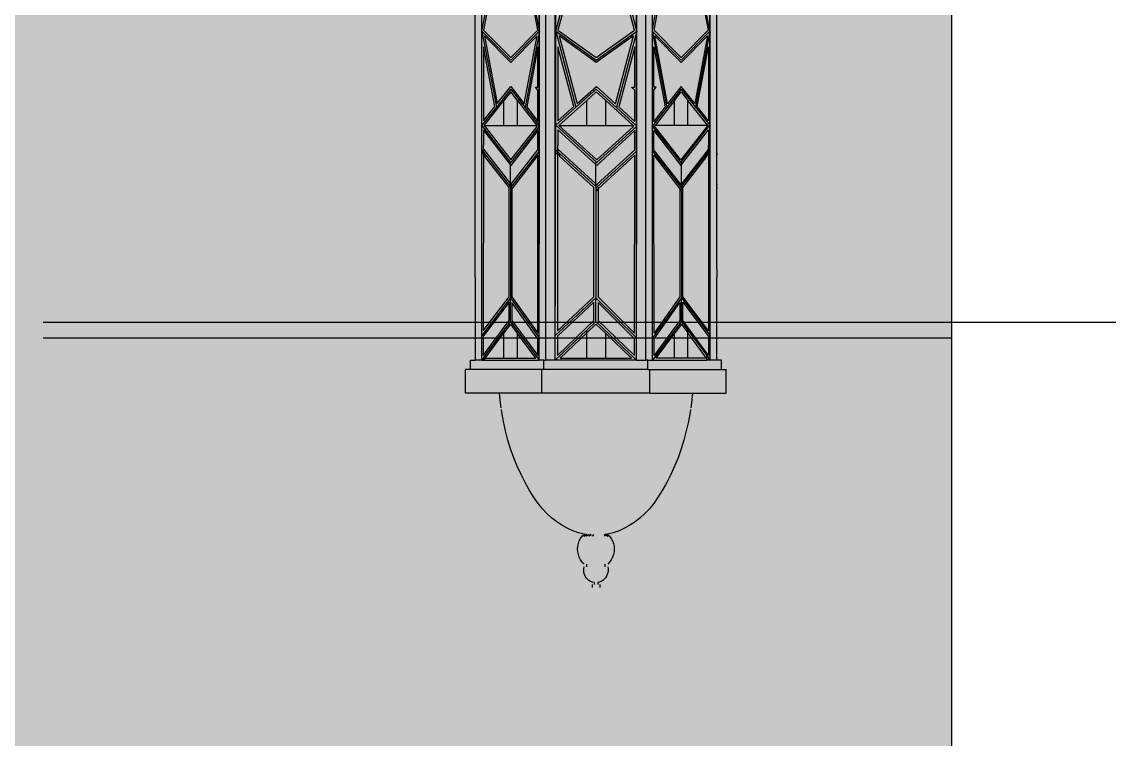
# Model space of a CAD drawing. Extents: x -59851 to 653804, y -249523 to 437614.
# Drawn here: x 322972 to 324349, y 365860 to 366768 of the extents above; entities that cross this region are included whole.
import ezdxf

# ---------------------------------------------------------------- set-up
doc = ezdxf.new("R2010")
doc.units = 0
doc.header["$LTSCALE"] = 1000
doc.header["$MEASUREMENT"] = 0
for name, color, linetype in [('_TCH_BOUNDARY', 7, 'Continuous'), ('A-材质分割线（横向）', 252, 'Continuous'), ('A-材质分割线（竖向）', 8, 'Continuous'), ('AE-WALL', 255, 'Continuous'), ('DOTE', 16, 'Continuous'), ('LABEL_PM', 7, 'Continuous'), ('P-固定家具（悬空）', 142, 'Continuous'), ('PUB_HATCH', 8, 'Continuous')]:
    doc.layers.add(name, color=color, linetype=linetype)

# ---------------------------------------------------------------- blocks, each defined once
blk = doc.blocks.new('jjjgapbhn')
blk.add_wipeout([(114248.5, 288135), (114148.5, 288135), (114148.5, 288385), (121148.5, 288385), (121148.5, 288135), (121048.5, 288135), (121048.5, 284285), (121068.5, 284285), (121068.5, 284135), (121118.5, 284135), (121118.5, 283685), (114178.5, 283685), (114178.5, 284135), (114228.5, 284135), (114228.5, 284285), (114248.5, 284285)]).dxf.layer = 'LABEL_PM'
at = {"layer": '_TCH_BOUNDARY'}
blk.add_lwpolyline([(114248.5, 288135), (114148.5, 288135), (114148.5, 288385), (121148.5, 288385), (121148.5, 288135), (121048.5, 288135), (121048.5, 284285), (121068.5, 284285), (121068.5, 284135), (121118.5, 284135), (121118.5, 283685), (114178.5, 283685), (114178.5, 284135), (114228.5, 284135), (114228.5, 284285), (114248.5, 284285)], close=True, dxfattribs=at)
blk = doc.blocks.new('mentoupb')
blk.add_wipeout([(93177.7, 274685.5), (93077.7, 274685.5), (93077.7, 274935.5), (100077.7, 274935.5), (100077.7, 274685.5), (99977.7, 274685.5), (99977.7, 270835.5), (99997.7, 270835.5), (99997.7, 270685.5), (100047.7, 270685.5), (100047.7, 270235.5), (93107.7, 270235.5), (93107.7, 270685.5), (93157.7, 270685.5), (93157.7, 270835.5), (93177.7, 270835.5)]).dxf.layer = 'A-材质分割线（横向）'
at = {"layer": '_TCH_BOUNDARY'}
blk.add_lwpolyline([(93177.7, 274685.5), (93077.7, 274685.5), (93077.7, 274935.5), (100077.7, 274935.5), (100077.7, 274685.5), (99977.7, 274685.5), (99977.7, 270835.5), (99997.7, 270835.5), (99997.7, 270685.5), (100047.7, 270685.5), (100047.7, 270235.5), (93107.7, 270235.5), (93107.7, 270685.5), (93157.7, 270685.5), (93157.7, 270835.5), (93177.7, 270835.5)], close=True, dxfattribs=at)
blk = doc.blocks.new('yjrtrth')
at = {"layer": 'P-固定家具（悬空）'}
for p, q in [((854672.6, -117786.1), (854672.6, -116650.1)), ((854799.3, -117786.1), (854799.3, -116650.1)), ((854582.9, -117670.9), (854582.9, -117145.9)), ((854684.5, -117670.9), (854684.5, -117145.9)), ((854889, -117670.9), (854889, -117145.9)), ((854591.3, -117367.8), (854591.3, -117250.3)), ((854664.1, -117367.8), (854664.1, -117250.3)), ((854664.5, -117369.6), (854664.5, -117249.8)), ((854787.4, -117367.8), (854787.4, -117250.3)), ((854787.9, -117369.6), (854787.9, -117249.8)), ((854807.4, -117369.6), (854807.4, -117249.8)), ((854807.8, -117367.8), (854807.8, -117250.3)), ((854880.6, -117367.8), (854880.6, -117250.3)), ((854591.7, -117369.6), (854610.1, -117272.5)), ((854611.1, -117277.3), (854593.8, -117368.6)), ((854662.4, -117368.6), (854645.4, -117277.7)), ((854664.1, -117367.8), (854646.5, -117273)), ((854685, -117369.6), (854710.9, -117272.5)), ((854712.4, -117277.3), (854687.9, -117368.6)), ((854785, -117368.6), (854761, -117277.7)), ((854787.4, -117367.8), (854762.4, -117273)), ((854807.8, -117367.8), (854825.4, -117273)), ((854809.5, -117368.6), (854826.5, -117277.7)), ((854860.8, -117277.3), (854878.1, -117368.6)), ((854880.2, -117369.6), (854861.8, -117272.5)), ((854591.7, -117365.9), (854591.7, -117296.1)), ((854685, -117369.6), (854685, -117296.1)), ((854880.2, -117365.9), (854880.2, -117296.1)), ((854591.3, -117367.8), (854591.7, -117365.9)), ((854591.3, -117370), (854591.3, -117367.8)), ((854591.7, -117370.3), (854591.3, -117370)), ((854591.3, -117371.4), (854591.3, -117370)), ((854591.3, -117371.4), (854591.7, -117373.3)), ((854591.3, -117489.4), (854591.3, -117371.4)), ((854591.7, -117369.6), (854591.7, -117365.9)), ((854591.7, -117369.6), (854609.9, -117466)), ((854591.7, -117369.6), (854628.1, -117406.4)), ((854591.7, -117370.3), (854591.7, -117369.6)), ((854591.7, -117373.3), (854591.7, -117370.3)), ((854591.7, -117488.9), (854591.7, -117373.3)), ((854593.8, -117368.6), (854628.1, -117403.2)), ((854628.1, -117403.2), (854662.4, -117368.6)), ((854628.1, -117406.4), (854664.1, -117370)), ((854664.1, -117371.4), (854646.3, -117466.5)), ((854664.5, -117369.6), (854664.1, -117367.8)), ((854664.1, -117370), (854664.1, -117367.8)), ((854664.5, -117369.6), (854664.1, -117371.4)), ((854664.1, -117370), (854664.5, -117369.6)), ((854664.1, -117371.4), (854664.1, -117370)), ((854664.1, -117443.1), (854664.1, -117371.4)), ((854664.5, -117443.1), (854664.5, -117369.6)), ((854685, -117369.6), (854710.7, -117466)), ((854685, -117369.6), (854736.4, -117406.4)), ((854685, -117488.9), (854685, -117369.6)), ((854687.9, -117368.6), (854736.4, -117403.2)), ((854736.4, -117403.2), (854785, -117368.6)), ((854736.4, -117406.4), (854787.4, -117370)), ((854787.4, -117371.4), (854762.2, -117466.5)), ((854787.9, -117369.6), (854787.4, -117367.8)), ((854787.4, -117370), (854787.4, -117367.8)), ((854787.9, -117369.6), (854787.4, -117371.4)), ((854787.4, -117370), (854787.9, -117369.6)), ((854787.4, -117371.4), (854787.4, -117370)), ((854787.4, -117443.1), (854787.4, -117371.4)), ((854787.9, -117443.1), (854787.9, -117369.6)), ((854807.4, -117369.6), (854807.8, -117367.8)), ((854807.4, -117443.1), (854807.4, -117369.6)), ((854807.4, -117369.6), (854807.8, -117371.4)), ((854807.8, -117370), (854807.4, -117369.6)), ((854807.8, -117370), (854807.8, -117367.8)), ((854843.8, -117406.4), (854807.8, -117370)), ((854807.8, -117371.4), (854807.8, -117370)), ((854807.8, -117371.4), (854825.6, -117466.5)), ((854807.8, -117443.1), (854807.8, -117371.4)), ((854843.8, -117403.2), (854809.5, -117368.6)), ((854878.1, -117368.6), (854843.8, -117403.2)), ((854880.2, -117369.6), (854843.8, -117406.4)), ((854880.2, -117369.6), (854862, -117466)), ((854880.6, -117367.8), (854880.2, -117365.9)), ((854880.2, -117369.6), (854880.2, -117365.9)), ((854880.2, -117370.3), (854880.2, -117369.6)), ((854880.2, -117370.3), (854880.6, -117370)), ((854880.2, -117373.3), (854880.2, -117370.3)), ((854880.6, -117371.4), (854880.2, -117373.3)), ((854880.2, -117488.9), (854880.2, -117373.3)), ((854880.6, -117370), (854880.6, -117367.8)), ((854880.6, -117371.4), (854880.6, -117370)), ((854880.6, -117489.4), (854880.6, -117371.4)), ((854628.1, -117409.5), (854594.8, -117375.8)), ((854594.8, -117375.8), (854610.9, -117461.3)), ((854661.4, -117375.8), (854628.1, -117409.5)), ((854645.3, -117461.7), (854661.4, -117375.8)), ((854736.4, -117409.5), (854689.3, -117375.8)), ((854689.3, -117375.8), (854712.1, -117461.3)), ((854783.6, -117375.8), (854736.4, -117409.5)), ((854760.8, -117461.7), (854783.6, -117375.8)), ((854826.6, -117461.7), (854810.5, -117375.8)), ((854810.5, -117375.8), (854843.8, -117409.5)), ((854843.8, -117409.5), (854877.1, -117375.8)), ((854877.1, -117375.8), (854861, -117461.3)), ((854593.5, -117389.4), (854593.5, -117483.2)), ((854607.8, -117465.2), (854593.5, -117389.4)), ((854662.6, -117389.5), (854648.3, -117465.7)), ((854662.6, -117440.6), (854662.6, -117389.5)), ((854687.6, -117389.4), (854687.6, -117483.2)), ((854707.8, -117465.2), (854687.6, -117389.4)), ((854785.3, -117389.5), (854765.1, -117465.7)), ((854785.3, -117440.6), (854785.3, -117389.5)), ((854809.3, -117440.6), (854809.3, -117389.5)), ((854809.3, -117389.5), (854823.6, -117465.7)), ((854864.1, -117465.2), (854878.4, -117389.4)), ((854878.4, -117389.4), (854878.4, -117483.2)), ((854582.9, -117443.6), (854582.9, -117443.1)), ((854628.1, -117443.1), (854609.9, -117466)), ((854610.9, -117461.3), (854628.1, -117439.7)), ((854628.1, -117439.7), (854645.3, -117461.7)), ((854628.1, -117443.1), (854646.3, -117466.5)), ((854662.6, -117444.6), (854659.5, -117440.6)), ((854659.5, -117440.6), (854662.6, -117440.6)), ((854664.1, -117443.1), (854664.5, -117443.1)), ((854664.1, -117443.1), (854664.5, -117443.6)), ((854664.1, -117489.4), (854664.1, -117443.1)), ((854664.5, -117443.6), (854664.5, -117443.1)), ((854664.5, -117443.6), (854664.5, -117443.1)), ((854664.5, -117489.8), (854664.5, -117443.6)), ((854736.4, -117443.1), (854710.7, -117466)), ((854712.1, -117461.3), (854736.5, -117439.7)), ((854736.4, -117443.1), (854762.2, -117466.5)), ((854736.5, -117439.7), (854760.8, -117461.7)), ((854785.3, -117444.6), (854780.9, -117440.6)), ((854780.9, -117440.6), (854785.3, -117440.6)), ((854787.4, -117443.1), (854787.9, -117443.1)), ((854787.4, -117443.1), (854787.9, -117443.6)), ((854787.4, -117489.4), (854787.4, -117443.1)), ((854787.9, -117443.6), (854787.9, -117443.1)), ((854787.9, -117489.8), (854787.9, -117443.6)), ((854807.8, -117443.1), (854807.4, -117443.1)), ((854807.8, -117443.1), (854807.4, -117443.6)), ((854807.4, -117443.6), (854807.4, -117443.1)), ((854807.4, -117489.8), (854807.4, -117443.6)), ((854807.8, -117489.4), (854807.8, -117443.1)), ((854809.3, -117444.6), (854812.4, -117440.6)), ((854812.4, -117440.6), (854809.3, -117440.6)), ((854843.8, -117443.1), (854825.6, -117466.5)), ((854843.8, -117439.7), (854826.6, -117461.7)), ((854861, -117461.3), (854843.8, -117439.7)), ((854843.8, -117443.1), (854862, -117466)), ((854594.4, -117489), (854619.5, -117457.4)), ((854628.1, -117446.5), (854619.5, -117457.4)), ((854619.5, -117489), (854619.5, -117457.4)), ((854636.5, -117457.4), (854628.1, -117446.5)), ((854636.5, -117489), (854636.5, -117457.4)), ((854636.5, -117457.4), (854661.1, -117489)), ((854662.6, -117484), (854662.6, -117444.6)), ((854688.8, -117489), (854724.3, -117457.4)), ((854736.4, -117446.5), (854724.3, -117457.4)), ((854724.3, -117489), (854724.3, -117457.4)), ((854748.4, -117457.4), (854736.4, -117446.5)), ((854748.4, -117457.4), (854783.2, -117489)), ((854748.4, -117489), (854748.4, -117457.4)), ((854785.3, -117484), (854785.3, -117444.6)), ((854809.3, -117484), (854809.3, -117444.6)), ((854835.4, -117457.4), (854810.8, -117489)), ((854835.4, -117457.4), (854843.8, -117446.5)), ((854835.4, -117489), (854835.4, -117457.4)), ((854843.8, -117446.5), (854852.4, -117457.4)), ((854852.4, -117489), (854852.4, -117457.4)), ((854877.5, -117489), (854852.4, -117457.4)), ((854609.9, -117466), (854591.7, -117488.9)), ((854593.5, -117483.2), (854607.8, -117465.2)), ((854646.3, -117466.5), (854664.1, -117489.4)), ((854648.3, -117465.7), (854662.6, -117484)), ((854710.7, -117466), (854685, -117488.9)), ((854687.6, -117483.2), (854707.8, -117465.2)), ((854762.2, -117466.5), (854787.4, -117489.4)), ((854765.1, -117465.7), (854785.3, -117484)), ((854825.6, -117466.5), (854807.8, -117489.4)), ((854823.6, -117465.7), (854809.3, -117484)), ((854862, -117466), (854880.2, -117488.9)), ((854878.4, -117483.2), (854864.1, -117465.2)), ((854591.7, -117488.9), (854591.3, -117489.4)), ((854591.3, -117490.3), (854591.3, -117489.4)), ((854591.3, -117490.3), (854591.7, -117490.7)), ((854591.3, -117521.6), (854591.3, -117490.3)), ((854628.4, -117536.1), (854591.7, -117488.9)), ((854591.7, -117490.7), (854591.7, -117488.9)), ((854591.7, -117520.2), (854591.7, -117490.7)), ((854593.5, -117494.8), (854593.5, -117514)), ((854627.7, -117538.7), (854593.5, -117494.8)), ((854594.4, -117489), (854619.5, -117489)), ((854594.4, -117489), (854628.4, -117532.7)), ((854619.5, -117489), (854636.5, -117489)), ((854628.4, -117532.7), (854661.8, -117489.8)), ((854664.1, -117490.3), (854628.4, -117536.1)), ((854662.6, -117495.6), (854628.4, -117539.6)), ((854636.5, -117489), (854661.1, -117489)), ((854661.8, -117489.8), (854661.1, -117489)), ((854661.1, -117489), (854661.8, -117489)), ((854661.1, -117489), (854661.8, -117489)), ((854662.6, -117520), (854662.6, -117495.6)), ((854664.1, -117489.4), (854664.5, -117489.8)), ((854664.1, -117490.3), (854664.1, -117489.4)), ((854664.5, -117489.8), (854664.1, -117490.3)), ((854664.1, -117521.6), (854664.1, -117490.3)), ((854664.5, -117521.1), (854664.5, -117489.8)), ((854736.9, -117536.1), (854685, -117488.9)), ((854685, -117520.2), (854685, -117488.9)), ((854687.6, -117494.8), (854687.6, -117514)), ((854736, -117538.7), (854687.6, -117494.8)), ((854688.8, -117489), (854736.9, -117532.7)), ((854688.8, -117489), (854724.3, -117489)), ((854724.3, -117489), (854748.4, -117489)), ((854736.9, -117532.7), (854784.1, -117489.8)), ((854787.4, -117490.3), (854736.9, -117536.1)), ((854785.3, -117495.6), (854736.9, -117539.6)), ((854748.4, -117489), (854783.2, -117489)), ((854784.1, -117489.8), (854783.2, -117489)), ((854783.2, -117489), (854784.1, -117489)), ((854785.3, -117520), (854785.3, -117495.6)), ((854787.4, -117489.4), (854787.9, -117489.8)), ((854787.4, -117490.3), (854787.4, -117489.4)), ((854787.9, -117489.8), (854787.4, -117490.3)), ((854787.4, -117521.6), (854787.4, -117490.3)), ((854787.9, -117521.1), (854787.9, -117489.8)), ((854807.8, -117489.4), (854807.4, -117489.8)), ((854807.4, -117521.1), (854807.4, -117489.8)), ((854807.4, -117489.8), (854807.8, -117490.3)), ((854807.8, -117490.3), (854807.8, -117489.4)), ((854807.8, -117490.3), (854843.5, -117536.1)), ((854807.8, -117521.6), (854807.8, -117490.3)), ((854809.3, -117520), (854809.3, -117495.6)), ((854809.3, -117495.6), (854843.5, -117539.6)), ((854810.1, -117489.8), (854810.8, -117489)), ((854810.8, -117489), (854810.1, -117489)), ((854843.5, -117532.7), (854810.1, -117489.8)), ((854835.4, -117489), (854810.8, -117489)), ((854852.4, -117489), (854835.4, -117489)), ((854843.5, -117536.1), (854880.2, -117488.9)), ((854877.5, -117489), (854843.5, -117532.7)), ((854844.2, -117538.7), (854878.4, -117494.8)), ((854877.5, -117489), (854852.4, -117489)), ((854878.4, -117494.8), (854878.4, -117514)), ((854880.2, -117488.9), (854880.6, -117489.4)), ((854880.2, -117490.7), (854880.2, -117488.9)), ((854880.6, -117490.3), (854880.2, -117490.7)), ((854880.2, -117520.2), (854880.2, -117490.7)), ((854880.6, -117490.3), (854880.6, -117489.4)), ((854880.6, -117521.6), (854880.6, -117490.3)), ((854582.9, -117521.1), (854582.9, -117520.2)), ((854582.9, -117526), (854582.9, -117523.7)), ((854591.3, -117521.6), (854591.7, -117522)), ((854591.3, -117758.1), (854591.3, -117521.6)), ((854591.4, -117754.9), (854591.7, -117523.7)), ((854591.6, -117523.6), (854591.7, -117523.6)), ((854591.7, -117523.7), (854591.6, -117523.6)), ((854592.4, -117521.1), (854591.7, -117520.2)), ((854591.7, -117521.1), (854591.7, -117520.2)), ((854591.7, -117521.1), (854591.7, -117520.2)), ((854591.7, -117521.1), (854592.4, -117521.1)), ((854591.7, -117522), (854591.7, -117521.1)), ((854591.7, -117523.6), (854591.7, -117522)), ((854591.7, -117522), (854592.9, -117523.6)), ((854591.7, -117523.7), (854591.7, -117523.6)), ((854591.7, -117523.6), (854592.9, -117523.6)), ((854593.5, -117526), (854591.7, -117523.7)), ((854593.5, -117526), (854591.7, -117523.7)), ((854593.4, -117522.5), (854592.4, -117521.1)), ((854592.9, -117523.6), (854593.4, -117523.6)), ((854593.5, -117526.1), (854593.2, -117749)), ((854593.4, -117523.6), (854593.4, -117522.5)), ((854593.5, -117522.6), (854593.4, -117522.5)), ((854593.4, -117523.6), (854593.5, -117523.6)), ((854593.5, -117519.1), (854593.5, -117514)), ((854593.5, -117522.6), (854593.5, -117519.1)), ((854593.5, -117519.1), (854627.7, -117563.1)), ((854627.7, -117566.5), (854593.5, -117522.6)), ((854593.5, -117523.6), (854593.5, -117522.6)), ((854593.5, -117523.7), (854593.5, -117526)), ((854593.5, -117523.7), (854593.5, -117526)), ((854593.5, -117526), (854593.5, -117526.1)), ((854593.5, -117526), (854593.5, -117526.1)), ((854595.4, -117526.1), (854593.5, -117526.1)), ((854595.4, -117528.4), (854595.4, -117526.1)), ((854628.4, -117563.9), (854662.6, -117520)), ((854664.1, -117521.6), (854628.4, -117567.4)), ((854662.6, -117526.9), (854629.6, -117569.3)), ((854662.3, -117752), (854662.6, -117526.9)), ((854664.5, -117521.1), (854664.1, -117521.6)), ((854664.1, -117758.1), (854664.1, -117521.6)), ((854664.2, -117758.2), (854664.5, -117521.1)), ((854684.7, -117670.9), (854684.9, -117523.7)), ((854684.9, -117523.6), (854685, -117521.1)), ((854684.9, -117523.6), (854684.9, -117523.6)), ((854684.9, -117523.7), (854684.9, -117523.6)), ((854684.9, -117523.6), (854687.6, -117523.6)), ((854684.9, -117523.7), (854684.9, -117523.6)), ((854687.5, -117526), (854684.9, -117523.7)), ((854685.9, -117521.1), (854685, -117520.2)), ((854685, -117521.1), (854685, -117520.2)), ((854685, -117521.1), (854685, -117520.2)), ((854685, -117521.1), (854685.9, -117521.1)), ((854687.6, -117522.6), (854685.9, -117521.1)), ((854687.5, -117526.1), (854687.1, -117749)), ((854687.6, -117523.7), (854687.5, -117526)), ((854687.5, -117526), (854687.5, -117526.1)), ((854690.2, -117526.1), (854687.5, -117526.1)), ((854687.6, -117519.1), (854687.6, -117514)), ((854687.6, -117519.1), (854736, -117563.1)), ((854687.6, -117522.6), (854687.6, -117519.1)), ((854687.6, -117523.6), (854687.6, -117522.6)), ((854736, -117566.5), (854687.6, -117522.6)), ((854690.2, -117528.4), (854690.2, -117526.1)), ((854736.9, -117563.9), (854785.3, -117520)), ((854787.4, -117521.6), (854736.9, -117567.4)), ((854785.3, -117526.9), (854738.6, -117569.3)), ((854784.9, -117752), (854785.3, -117526.9)), ((854787.9, -117521.1), (854787.4, -117521.6)), ((854787.4, -117758.1), (854787.4, -117521.6)), ((854787.5, -117758.2), (854787.9, -117521.1)), ((854807.7, -117758.2), (854807.4, -117521.1)), ((854807.4, -117521.1), (854807.8, -117521.6)), ((854807.8, -117521.6), (854843.5, -117567.4)), ((854807.8, -117758.1), (854807.8, -117521.6)), ((854843.5, -117563.9), (854809.3, -117520)), ((854809.6, -117752), (854809.3, -117526.9)), ((854809.3, -117526.9), (854842.3, -117569.3)), ((854878.4, -117519.1), (854844.2, -117563.1)), ((854844.2, -117566.5), (854878.4, -117522.6)), ((854876.5, -117528.4), (854876.5, -117526.1)), ((854876.5, -117526.1), (854878.4, -117526.1)), ((854878.4, -117519.1), (854878.4, -117514)), ((854878.4, -117522.6), (854878.4, -117519.1)), ((854878.4, -117522.6), (854878.5, -117522.5)), ((854878.4, -117523.6), (854878.4, -117522.6)), ((854878.5, -117523.6), (854878.4, -117523.6)), ((854878.4, -117526), (854880.2, -117523.7)), ((854878.4, -117523.7), (854878.4, -117526)), ((854878.4, -117526), (854878.4, -117526.1)), ((854878.4, -117526.1), (854878.7, -117749)), ((854878.5, -117522.5), (854879.5, -117521.1)), ((854878.5, -117523.6), (854878.5, -117522.5)), ((854879, -117523.6), (854878.5, -117523.6)), ((854880.2, -117522), (854879, -117523.6)), ((854880.2, -117523.6), (854879, -117523.6)), ((854879.5, -117521.1), (854880.2, -117520.2)), ((854880.2, -117521.1), (854879.5, -117521.1)), ((854880.2, -117521.1), (854880.2, -117520.2)), ((854880.2, -117522), (854880.2, -117521.1)), ((854880.6, -117521.6), (854880.2, -117522)), ((854880.2, -117523.6), (854880.2, -117522)), ((854880.3, -117523.6), (854880.2, -117523.6)), ((854880.2, -117523.7), (854880.2, -117523.6)), ((854880.2, -117523.7), (854880.3, -117523.6)), ((854880.5, -117754.9), (854880.2, -117523.7)), ((854880.6, -117758.1), (854880.6, -117521.6)), ((854889, -117523.7), (854889, -117526)), ((854889, -117523.7), (854889, -117526)), ((854889, -117526), (854889, -117526.1)), ((854889, -117526), (854889, -117526.1)), ((854582.9, -117538.7), (854582.9, -117536.1)), ((854625.9, -117567.6), (854595.4, -117528.4)), ((854627.7, -117538.7), (854627.7, -117536.1)), ((854627.7, -117538.7), (854627.7, -117536.1)), ((854627.7, -117563.1), (854627.7, -117538.7)), ((854628.4, -117539.6), (854627.7, -117538.7)), ((854733.3, -117567.6), (854690.2, -117528.4)), ((854736, -117538.7), (854736, -117536.1)), ((854736, -117563.1), (854736, -117538.7)), ((854736.9, -117539.6), (854736, -117538.7)), ((854843.5, -117539.6), (854844.2, -117538.7)), ((854844.2, -117538.7), (854844.2, -117536.1)), ((854844.2, -117563.1), (854844.2, -117538.7)), ((854846, -117567.6), (854876.5, -117528.4)), ((854582.9, -117567.6), (854582.9, -117567.4)), ((854625.9, -117567.6), (854625.9, -117567.4)), ((854625.9, -117567.6), (854625.9, -117567.4)), ((854625.9, -117706.1), (854625.9, -117567.6)), ((854627.7, -117566.5), (854627.7, -117563.1)), ((854627.7, -117563.1), (854628.4, -117563.9)), ((854628.4, -117567.4), (854627.7, -117566.5)), ((854627.7, -117566.5), (854627.7, -117707.1)), ((854628.4, -117563.9), (854629, -117564.7)), ((854628.4, -117563.9), (854629, -117564.7)), ((854629.6, -117567.4), (854629.6, -117569.3)), ((854629.6, -117567.4), (854629.6, -117569.3)), ((854733.3, -117567.6), (854733.3, -117567.4)), ((854733.3, -117706.1), (854733.3, -117567.6)), ((854736, -117566.5), (854736, -117563.1)), ((854736, -117563.1), (854736.9, -117563.9)), ((854736.9, -117567.4), (854736, -117566.5)), ((854736, -117566.5), (854736, -117707.1)), ((854736.9, -117563.9), (854737.7, -117564.7)), ((854738.6, -117567.4), (854738.6, -117569.3)), ((854842.3, -117567.4), (854842.3, -117569.3)), ((854843.5, -117563.9), (854842.9, -117564.7)), ((854844.2, -117563.1), (854843.5, -117563.9)), ((854843.5, -117567.4), (854844.2, -117566.5)), ((854844.2, -117566.5), (854844.2, -117563.1)), ((854844.2, -117566.5), (854844.2, -117707.1)), ((854846, -117567.6), (854846, -117567.4)), ((854846, -117706.1), (854846, -117567.6)), ((854889, -117563.9), (854889, -117564.7)), ((854889, -117563.9), (854889, -117564.7)), ((854889, -117567.4), (854889, -117569.3)), ((854889, -117567.4), (854889, -117569.3)), ((854629.6, -117569.3), (854628.4, -117570.8)), ((854628.4, -117570.8), (854629.6, -117572.3)), ((854629.6, -117569.3), (854629.6, -117572.3)), ((854629.6, -117572.3), (854629.6, -117706.1)), ((854738.6, -117569.3), (854736.9, -117570.8)), ((854736.9, -117570.8), (854738.6, -117572.3)), ((854738.6, -117569.3), (854738.6, -117572.3)), ((854738.6, -117572.3), (854738.6, -117706.1)), ((854842.3, -117569.3), (854842.3, -117572.3)), ((854842.3, -117569.3), (854843.5, -117570.8)), ((854843.5, -117570.8), (854842.3, -117572.3)), ((854842.3, -117572.3), (854842.3, -117706.1)), ((854582.9, -117680.9), (854582.9, -117670.9)), ((854684.7, -117670.9), (854684.5, -117670.9)), ((854684.5, -117680.9), (854684.5, -117670.9)), ((854684.7, -117680.9), (854684.7, -117670.9)), ((854889, -117670.9), (854889, -117680.9)), ((854582.9, -117680.9), (854582.9, -117786.1)), ((854684.5, -117754.9), (854684.7, -117680.9)), ((854684.7, -117680.9), (854684.5, -117680.9)), ((854684.5, -117786.1), (854684.5, -117680.9)), ((854889, -117786.1), (854889, -117680.9)), ((854627.7, -117707.1), (854591.4, -117754.9)), ((854593.2, -117749), (854625.9, -117706.1)), ((854625.9, -117713), (854593.2, -117755.9)), ((854625.9, -117736.1), (854625.9, -117713)), ((854627.7, -117737.1), (854627.7, -117707.1)), ((854627.7, -117707.1), (854664.1, -117758.1)), ((854629.6, -117706.1), (854662.3, -117752)), ((854662.3, -117759.2), (854629.6, -117713.3)), ((854629.6, -117713.3), (854629.6, -117736.1)), ((854736, -117707.1), (854684.5, -117754.9)), ((854687.1, -117749), (854733.3, -117706.1)), ((854733.3, -117713), (854687.1, -117755.9)), ((854733.3, -117736.1), (854733.3, -117713)), ((854736, -117737.1), (854736, -117707.1)), ((854736, -117707.1), (854787.4, -117758.1)), ((854738.6, -117706.1), (854784.9, -117752)), ((854784.9, -117759.2), (854738.6, -117713.3)), ((854738.6, -117713.3), (854738.6, -117736.1)), ((854844.2, -117707.1), (854807.8, -117758.1)), ((854842.3, -117706.1), (854809.6, -117752)), ((854809.6, -117759.2), (854842.3, -117713.3)), ((854842.3, -117713.3), (854842.3, -117736.1)), ((854844.2, -117737.1), (854844.2, -117707.1)), ((854844.2, -117707.1), (854880.5, -117754.9)), ((854878.7, -117749), (854846, -117706.1)), ((854846, -117736.1), (854846, -117713)), ((854846, -117713), (854878.7, -117755.9)), ((854593.2, -117780.1), (854625.9, -117736.1)), ((854627.7, -117737.1), (854619.5, -117748.2)), ((854627.7, -117740.6), (854619.5, -117751.8)), ((854627.7, -117737.1), (854636, -117748.2)), ((854627.7, -117740.6), (854636, -117751.8)), ((854629.6, -117736.1), (854662.3, -117780.1)), ((854687.1, -117780.1), (854733.3, -117736.1)), ((854736, -117737.1), (854724.3, -117748.2)), ((854736, -117740.6), (854724.3, -117751.8)), ((854736, -117737.1), (854787.4, -117786.1)), ((854748.4, -117752.4), (854736, -117740.6)), ((854738.6, -117736.1), (854784.8, -117780.1)), ((854842.3, -117736.1), (854809.6, -117780.1)), ((854844.2, -117737.1), (854835.9, -117748.2)), ((854844.2, -117740.6), (854835.9, -117751.8)), ((854844.2, -117737.1), (854852.4, -117748.2)), ((854844.2, -117740.6), (854852.4, -117751.8)), ((854878.7, -117780.1), (854846, -117736.1)), ((854591.4, -117758.1), (854591.3, -117758.1)), ((854591.3, -117786.1), (854591.3, -117758.1)), ((854591.3, -117786.1), (854591.4, -117758.1)), ((854591.4, -117758.1), (854591.4, -117754.9)), ((854593.2, -117755.9), (854593.2, -117780.1)), ((854619.5, -117748.2), (854595.5, -117780.4)), ((854595.8, -117783.6), (854619.5, -117751.8)), ((854619.5, -117751.8), (854619.5, -117748.2)), ((854619.5, -117783.6), (854619.5, -117751.8)), ((854636, -117751.8), (854636, -117748.2)), ((854636, -117748.2), (854664.1, -117786.1)), ((854636.5, -117752.4), (854636, -117751.8)), ((854636.5, -117783.6), (854636.5, -117752.4)), ((854659.7, -117783.6), (854636.5, -117752.4)), ((854662.3, -117780.1), (854662.3, -117759.2)), ((854664.1, -117786.1), (854664.1, -117758.1)), ((854664.1, -117758.1), (854664.2, -117758.2)), ((854664.1, -117786.1), (854664.2, -117758.2)), ((854724.3, -117748.2), (854684.5, -117786.1)), ((854684.5, -117786.1), (854684.5, -117754.9)), ((854687.1, -117755.9), (854687.1, -117780.1)), ((854724.3, -117751.8), (854690.8, -117783.6)), ((854724.3, -117751.8), (854724.3, -117748.2)), ((854724.3, -117783.6), (854724.3, -117751.8)), ((854781.1, -117783.6), (854748.4, -117752.4)), ((854748.4, -117783.6), (854748.4, -117752.4)), ((854784.8, -117780.1), (854784.9, -117759.2)), ((854787.4, -117786.1), (854787.4, -117758.1)), ((854787.4, -117758.1), (854787.5, -117758.2)), ((854787.4, -117786.1), (854787.5, -117758.2)), ((854807.8, -117758.1), (854807.7, -117758.2)), ((854807.8, -117786.1), (854807.7, -117758.2)), ((854835.9, -117748.2), (854807.8, -117786.1)), ((854807.8, -117786.1), (854807.8, -117758.1)), ((854809.6, -117780.1), (854809.6, -117759.2)), ((854812.2, -117783.6), (854835.4, -117752.4)), ((854835.4, -117752.4), (854835.9, -117751.8)), ((854835.4, -117783.6), (854835.4, -117752.4)), ((854835.9, -117751.8), (854835.9, -117748.2)), ((854852.4, -117751.8), (854852.4, -117748.2)), ((854852.4, -117748.2), (854876.4, -117780.4)), ((854852.4, -117783.6), (854852.4, -117751.8)), ((854876.1, -117783.6), (854852.4, -117751.8)), ((854878.7, -117755.9), (854878.7, -117780.1)), ((854880.5, -117758.1), (854880.5, -117754.9)), ((854880.5, -117758.1), (854880.6, -117758.1)), ((854880.6, -117786.1), (854880.5, -117758.1)), ((854880.6, -117786.1), (854880.6, -117758.1)), ((854577, -117786.1), (854582.9, -117786.1)), ((854577, -117798.1), (854577, -117786.1)), ((854591.3, -117786.1), (854582.9, -117786.1)), ((854593.4, -117783.3), (854591.3, -117786.1)), ((854591.3, -117786.1), (854593.4, -117786.1)), ((854595.5, -117780.4), (854593.4, -117783.3)), ((854593.4, -117786.1), (854593.4, -117783.3)), ((854593.4, -117786.1), (854595.5, -117786.1)), ((854595.5, -117786.1), (854595.5, -117780.4)), ((854595.5, -117786.1), (854664.1, -117786.1)), ((854595.8, -117783.6), (854619.5, -117783.6)), ((854619.5, -117783.6), (854636.5, -117783.6)), ((854636.5, -117783.6), (854659.7, -117783.6)), ((854670.1, -117786.1), (854664.1, -117786.1)), ((854670.1, -117786.1), (854672.6, -117786.1)), ((854670.1, -117798.1), (854670.1, -117786.1)), ((854684.5, -117786.1), (854672.6, -117786.1)), ((854787.4, -117786.1), (854684.5, -117786.1)), ((854690.8, -117783.6), (854724.3, -117783.6)), ((854724.3, -117783.6), (854748.4, -117783.6)), ((854748.4, -117783.6), (854781.1, -117783.6)), ((854787.4, -117786.1), (854799.3, -117786.1)), ((854801.8, -117786.1), (854799.3, -117786.1)), ((854801.8, -117786.1), (854807.8, -117786.1)), ((854801.8, -117798.1), (854801.8, -117786.1)), ((854807.8, -117786.1), (854876.4, -117786.1)), ((854835.4, -117783.6), (854812.2, -117783.6)), ((854852.4, -117783.6), (854835.4, -117783.6)), ((854876.1, -117783.6), (854852.4, -117783.6)), ((854876.4, -117786.1), (854876.4, -117780.4)), ((854876.4, -117780.4), (854878.5, -117783.3)), ((854878.5, -117786.1), (854876.4, -117786.1)), ((854878.5, -117786.1), (854878.5, -117783.3)), ((854878.5, -117783.3), (854880.6, -117786.1)), ((854880.6, -117786.1), (854878.5, -117786.1)), ((854889, -117786.1), (854880.6, -117786.1)), ((854894.9, -117786.1), (854889, -117786.1)), ((854894.9, -117798.1), (854894.9, -117786.1)), ((854571, -117828.1), (854571, -117798.1)), ((854577, -117798.1), (854571, -117798.1)), ((854667.6, -117798.1), (854577, -117798.1)), ((854667.6, -117828.1), (854667.6, -117798.1)), ((854670.1, -117798.1), (854667.6, -117798.1)), ((854801.8, -117798.1), (854670.1, -117798.1)), ((854801.8, -117798.1), (854804.3, -117798.1)), ((854804.3, -117798.1), (854894.9, -117798.1)), ((854804.3, -117828.1), (854804.3, -117798.1)), ((854894.9, -117798.1), (854900.9, -117798.1)), ((854900.9, -117828.1), (854900.9, -117798.1)), ((854613.7, -117828.1), (854571, -117828.1)), ((854615, -117840.2), (854613.7, -117828.1)), ((854667.6, -117828.1), (854613.7, -117828.1)), ((854804.3, -117828.1), (854667.6, -117828.1)), ((854804.3, -117828.1), (854858.2, -117828.1)), ((854858.2, -117828.1), (854856.9, -117840.2)), ((854858.2, -117828.1), (854900.9, -117828.1)), ((854615.9, -117846.6), (854615, -117840.2)), ((854856.9, -117840.2), (854856, -117846.6)), ((854616.7, -117852.2), (854616.2, -117848.8)), ((854618.8, -117864), (854616.7, -117852.2)), ((854855.2, -117852.2), (854853.1, -117864)), ((854855.7, -117848.8), (854855.2, -117852.2)), ((854621.5, -117875.7), (854618.8, -117864)), ((854853.1, -117864), (854850.4, -117875.7)), ((854624.5, -117887.3), (854621.5, -117875.7)), ((854850.4, -117875.7), (854847.4, -117887.3)), ((854628, -117898.6), (854624.5, -117887.3)), ((854632, -117909.7), (854628, -117898.6)), ((854843.9, -117898.6), (854839.9, -117909.7)), ((854847.4, -117887.3), (854843.9, -117898.6)), ((854636.4, -117920.5), (854632, -117909.7)), ((854839.9, -117909.7), (854835.5, -117920.5)), ((854641.1, -117931), (854636.4, -117920.5)), ((854835.5, -117920.5), (854830.8, -117931)), ((854646.3, -117941.2), (854641.1, -117931)), ((854830.8, -117931), (854825.6, -117941.2)), ((854651.9, -117951.1), (854646.3, -117941.2)), ((854657.9, -117960.6), (854651.9, -117951.1)), ((854820, -117951.1), (854814, -117960.6)), ((854825.6, -117941.2), (854820, -117951.1)), ((854662.8, -117967.7), (854657.9, -117960.6)), ((854814, -117960.6), (854809.1, -117967.7)), ((854668.2, -117974.3), (854662.8, -117967.7)), ((854673.9, -117980.3), (854668.2, -117974.3)), ((854679.9, -117985.9), (854673.9, -117980.3)), ((854798, -117980.3), (854792, -117985.9)), ((854803.7, -117974.3), (854798, -117980.3)), ((854809.1, -117967.7), (854803.7, -117974.3)), ((854686.3, -117990.8), (854679.9, -117985.9)), ((854692.9, -117995.2), (854686.3, -117990.8)), ((854785.6, -117990.8), (854779, -117995.2)), ((854792, -117985.9), (854785.6, -117990.8)), ((854699.7, -117999), (854692.9, -117995.2)), ((854706.7, -118002.1), (854699.7, -117999)), ((854713.9, -118004.6), (854706.7, -118002.1)), ((854721.2, -118006.4), (854713.9, -118004.6)), ((854718.6, -118009), (854719.5, -118008.1)), ((854720, -118008.1), (854718.6, -118009)), ((854719.5, -118008.7), (854718.6, -118009)), ((854724.3, -118006.9), (854719.2, -118009)), ((854719.2, -118009), (854719.5, -118008.7)), ((854719.5, -118008.1), (854723.8, -118006.9)), ((854724.3, -118006.9), (854719.5, -118008.7)), ((854719.5, -118008.7), (854720, -118008.1)), ((854720, -118008.1), (854724.3, -118006.9)), ((854720.9, -118009), (854724.3, -118006.9)), ((854720.9, -118009), (854721.7, -118008.1)), ((854723.8, -118006.9), (854721.2, -118006.4)), ((854721.7, -118008.1), (854724.3, -118006.9)), ((854727.4, -118006.9), (854723.7, -118009)), ((854723.7, -118009), (854724.5, -118008)), ((854723.7, -118009), (854724.3, -118008.1)), ((854724.3, -118008.1), (854725.5, -118006.9)), ((854724.3, -118008.1), (854724.5, -118008)), ((854724.5, -118008), (854727.4, -118006.9)), ((854724.5, -118008), (854725.5, -118006.9)), ((854729.9, -118006.9), (854727.3, -118009)), ((854727.3, -118009), (854727.7, -118008.1)), ((854727.7, -118008.1), (854729.9, -118006.9)), ((854732.8, -118006.9), (854731.5, -118009)), ((854731.5, -118009), (854731.7, -118008.1)), ((854731.7, -118008.1), (854732.8, -118006.9)), ((854747.6, -118008.1), (854746.4, -118006.9)), ((854748.2, -118009), (854746.4, -118006.9)), ((854751.9, -118008.1), (854747.6, -118006.9)), ((854747.6, -118006.9), (854750.2, -118008.1)), ((854747.6, -118006.9), (854751, -118009)), ((854752.7, -118009), (854747.6, -118006.9)), ((854752.4, -118008.7), (854747.6, -118006.9)), ((854748.2, -118009), (854747.6, -118008.1)), ((854750.7, -118006.4), (854748.1, -118006.9)), ((854748.1, -118006.9), (854752.4, -118008.1)), ((854751, -118009), (854750.2, -118008.1)), ((854758, -118004.6), (854750.7, -118006.4)), ((854753.3, -118009), (854751.9, -118008.1)), ((854752.4, -118008.7), (854751.9, -118008.1)), ((854752.4, -118008.1), (854753.3, -118009)), ((854752.7, -118009), (854752.4, -118008.7)), ((854753.3, -118009), (854752.4, -118008.7)), ((854765.2, -118002.1), (854758, -118004.6)), ((854772.2, -117999), (854765.2, -118002.1)), ((854779, -117995.2), (854772.2, -117999)), ((854712.7, -118025.4), (854713, -118021.8)), ((854713, -118021.8), (854713.7, -118018.4)), ((854713.7, -118018.4), (854714.9, -118015)), ((854714.9, -118015), (854716.5, -118011.9)), ((854716.5, -118011.9), (854718.6, -118009)), ((854753.3, -118009), (854755.4, -118011.9)), ((854755.4, -118011.9), (854757, -118015)), ((854757, -118015), (854758.2, -118018.4)), ((854758.2, -118018.4), (854758.9, -118021.8)), ((854758.9, -118021.8), (854759.2, -118025.4)), ((854713, -118028.9), (854712.7, -118025.4)), ((854713.7, -118032.4), (854713, -118028.9)), ((854714.9, -118035.7), (854713.7, -118032.4)), ((854716.5, -118038.9), (854714.9, -118035.7)), ((854757, -118035.7), (854755.4, -118038.9)), ((854758.2, -118032.4), (854757, -118035.7)), ((854758.9, -118028.9), (854758.2, -118032.4)), ((854759.2, -118025.4), (854758.9, -118028.9)), ((854718.6, -118041.7), (854716.5, -118038.9)), ((854721, -118044.3), (854718.6, -118041.7)), ((854720.6, -118050.3), (854721, -118047.9)), ((854724.6, -118047.9), (854724.6, -118044.3)), ((854747.3, -118044.3), (854747.3, -118047.9)), ((854753.3, -118041.7), (854750.9, -118044.3)), ((854750.9, -118047.9), (854751.3, -118050.3)), ((854755.4, -118038.9), (854753.3, -118041.7)), ((854720.6, -118052.7), (854720.6, -118050.3)), ((854720.8, -118055), (854720.6, -118052.7)), ((854721.5, -118057.4), (854720.8, -118055)), ((854722.4, -118059.5), (854721.5, -118057.4)), ((854723.7, -118061.6), (854722.4, -118059.5)), ((854725.3, -118063.4), (854723.7, -118061.6)), ((854727.1, -118065), (854725.3, -118063.4)), ((854746.6, -118063.4), (854744.8, -118065)), ((854748.2, -118061.6), (854746.6, -118063.4)), ((854749.5, -118059.5), (854748.2, -118061.6)), ((854750.4, -118057.4), (854749.5, -118059.5)), ((854751.1, -118055), (854750.4, -118057.4)), ((854751.3, -118052.7), (854751.1, -118055)), ((854751.3, -118050.3), (854751.3, -118052.7)), ((854729.1, -118066.2), (854727.1, -118065)), ((854731.3, -118067.2), (854729.1, -118066.2)), ((854731.2, -118070.2), (854731.2, -118073.8)), ((854733.6, -118067.8), (854731.3, -118067.2)), ((854733.6, -118067.8), (854733.6, -118070.2)), ((854740.6, -118067.2), (854738.3, -118067.8)), ((854738.3, -118067.8), (854738.3, -118070.2)), ((854742.8, -118066.2), (854740.6, -118067.2)), ((854740.7, -118070.2), (854740.7, -118073.8)), ((854744.8, -118065), (854742.8, -118066.2))]:
    blk.add_line(p, q, dxfattribs=at)
blk = doc.blocks.new('mentoudong')
at = {"layer": 'PUB_HATCH'}
h = blk.add_hatch(dxfattribs=at)
h.set_pattern_fill('大理石', color=8, scale=150)
h.set_pattern_definition([(41.987212, (29188.43, 23133.25), (899.999987, 675.000015), [14.4146, -3012.6508]), (68.19859, (28974.14, 23110.75), (450, 1350), [51.9284, -3583.0579]), (60.945396, (28963.43, 23085.03), (449.99997, 675.000019), [22.0621, -4610.9713]), (90, (28974.14, 23104.3), (450, -3e-14), [6.4286, -668.5714]), (71.56505, (29184.14, 23120.4), (9e-07, 675), [13.5526, -1409.4723]), (171.469234, (29184.14, 23120.39), (-449.999999, 4e-06), [21.6683, -4528.6749]), (79.215702, (29154.14, 23078.604), (450.000002, 2700.000001), [45.8091, -4764.1415]), (62.132996, (28815.57, 23284.318), (1799.9999781, 3375.0000132), [105.4419, -22037.34735]), (0, (28822.05, 23383.3), (0, 675), [0, -450]), (64.983107, (29113.428, 23506.104), (900.0000023, 2024.9999986), [70.9412, -7377.8841]), (81.4391104, (29286.999, 23239.318), (899.99999845, 6074.9999617), [100.7656, -21060.0027]), (82.874984, (29038.428, 23300.39), (449.999973, 3375.0000034), [51.8288, -10832.2191]), (76.75948, (28993.428, 23158.96), (450.0000044, 2024.9999984), [112.2702, -11676.0978]), (0, (28923.3, 23159.3), (0, 675), [0, -450]), (0, (28930.5, 23152.06), (0, 675), [0, -450]), (0, (28981.1, 23188.2), (0, 675), [0, -450]), (0, (28966.66, 23267.7), (0, 675), [0, -450]), (59.036243, (29019.142, 23268.247), (449.999964, 675.0000194), [37.4847, -7834.3002]), (0, (29038.4, 23299.14), (0, 675), [0, -450]), (0, (28981.1, 23274.9), (0, 675), [0, -450]), (0, (29002.8, 23318.25), (0, 675), [0, -450]), (0, (28981.1, 23253.2), (0, 675), [0, -450]), (50.19443, (29242, 23207.175), (450, 675), [16.7363, -3497.8761]), (90, (29242, 23187.9), (450, -3e-14), [19.2857, -655.7143]), (43.66778, (29218.428, 23165.39), (1350.000001, 1349.9999974), [32.5862, -6810.5214]), (90, (29218.43, 23158.96), (450, -3e-14), [6.4286, -668.5714]), (39.80557, (29199.14, 23142.89), (899.999979, 675.000027), [25.1044, -5246.8141]), (0, (29132.96, 23188.2), (0, 675), [0, -450]), (0, (29243, 23208.6), (0, 675), [0, -450]), (0, (29243, 23208.6), (0, 675), [0, -450]), (29.357753, (29252.71, 23220.03), (1349.999997, 675.000004), [39.3376, -4091.1133]), (0, (29241.4, 23253.2), (0, 675), [0, -450]), (146.309932, (29113.43, 23506.104), (-900.000006, 674.999988), [46.3571, -4821.1371]), (8.130102, (29064.142, 23416.104), (4499.9999683, 674.999996), [45.4569, -9500.4846]), (47.862405, (28963.428, 23403.247), (1800.0000008, 2024.9999981), [60.6849, -12683.13705]), (14.620874, (28864.856, 23377.532), (2699.9999926, 675.0000282), [101.8703, -10594.5075]), (0, (28901.6, 23419.4), (0, 675), [0, -450]), (18.43495, (29044.856, 23351.82), (1800, 674.999998), [20.3289, -4248.7459]), (16.699244, (29064.14, 23358.25), (449.99999, 4e-05), [11.186, -2337.8829]), (101.093723, (29074.856, 23361.46), (-900.0000079, 4724.9999558), [55.6834, -11637.8244]), (0, (29017.3, 23390.5), (0, 675), [0, -450]), (0, (29063.9, 23417.4), (0, 675), [0, -450]), (0, (29002.8, 23339.9), (0, 675), [0, -450]), (0, (28945, 23484.44), (0, 675), [0, -450]), (0, (28923.3, 23455.54), (0, 675), [0, -450]), (44.144903, (29038.428, 23496.46), (1350.0000023, 1350), [50.7658, -10610.0559]), (54.582945, (29004.142, 23448.247), (450.0000013, 674.9999973), [59.1619, -12364.8318]), (0, (29039, 23496.9), (0, 675), [0, -450]), (0, (28973.9, 23462.8), (0, 675), [0, -450]), (0, (29039, 23496.9), (0, 675), [0, -450]), (0, (29004.2, 23447.2), (0, 675), [0, -450]), (75.068583, (29109.14, 23422.53), (450, 2025), [16.633, -3476.3063]), (90, (29113.43, 23438.6), (450, -3e-14), [67.5, -607.5]), (50.19443, (29192.71, 23721.46), (450, 675), [16.7363, -3497.8761]), (0, (29067.9, 23578.4), (0, 675), [0, -450]), (0, (29082.35, 23571.15), (0, 675), [0, -450]), (0, (29024.5, 23585.6), (0, 675), [0, -450]), (0, (29096.8, 23665.1), (0, 675), [0, -450]), (53.130102, (29143.428, 23625.032), (450.0000006, 674.9999996), [32.1429, -6717.857]), (90, (29143.43, 23570.4), (450, -3e-14), [54.6429, -620.3571]), (0, (29143.5, 23571.5), (0, 675), [0, -450]), (23.19859, (29177.71, 23715.03), (1350, 675), [16.3195, -3410.7784]), (66.03751, (29173.43, 23705.39), (450, 1350), [10.5523, -2205.4406]), (66.03751, (29169.14, 23695.75), (450, 1350), [10.5523, -2205.4406]), (81.869898, (29162.713, 23650.747), (450.000002, 3375.0000003), [45.4569, -9500.4846]), (90, (29203.43, 23734.3), (450, -3e-14), [16.0714, -658.9286]), (0, (29154, 23756.8), (0, 675), [0, -450])])
h.paths.add_polyline_path([(128791.1, 303043.8), (128891.1, 303043.8), (128891.1, 303293.8), (121891.1, 303293.8), (121891.1, 303043.8), (121991.1, 303043.8), (121991.1, 299193.8), (121971.1, 299193.8), (121971.1, 299043.8), (121921.1, 299043.8), (121921.1, 298593.8), (123891.1, 298593.8), (123891.1, 301593.8), (126891.1, 301593.8), (126891.1, 298593.8), (128861.1, 298593.8), (128861.1, 299043.8), (128811.1, 299043.8), (128811.1, 299193.8), (128791.1, 299193.8)])
at = {"layer": 'A-材质分割线（竖向）'}
for p, q in [((127641.1, 300393.8), (128791.1, 300393.8)), ((127641.1, 300373.8), (128791.1, 300373.8))]:
    blk.add_line(p, q, dxfattribs=at)
at = {"layer": 'AE-WALL', "extrusion": (0, 0, -1), "xscale": -1, "zscale": -1}
blk.add_blockref('yjrtrth', (726394.8, 418131.9), dxfattribs=at)

msp = doc.modelspace()

# ---------------------------------------------------------------- linework, layer by layer
at = {"layer": 'DOTE'}
msp.add_line((324148.6, 423848.2), (324148.6, 363523.9), dxfattribs=at)

# ---------------------------------------------------------------- next in the draw order: block references
at = {"layer": 'LABEL_PM'}
msp.add_blockref('jjjgapbhn', (203100.1, 80902.9), dxfattribs=at)

# ---------------------------------------------------------------- next in the draw order: block references
at = {"layer": 'A-材质分割线（横向）'}
msp.add_blockref('mentoupb', (224171, 94352.3), dxfattribs=at)

# ---------------------------------------------------------------- next in the draw order: linework, layer by layer
msp.add_lwpolyline([(324148.6, 366387.8), (327048.6, 366387.8)], dxfattribs=at)

# ---------------------------------------------------------------- next in the draw order: block references
at = {"layer": 'LABEL_PM'}
msp.add_blockref('mentoudong', (195357.5, 65994, 0), dxfattribs=at)

doc.saveas('drawing.dxf')
